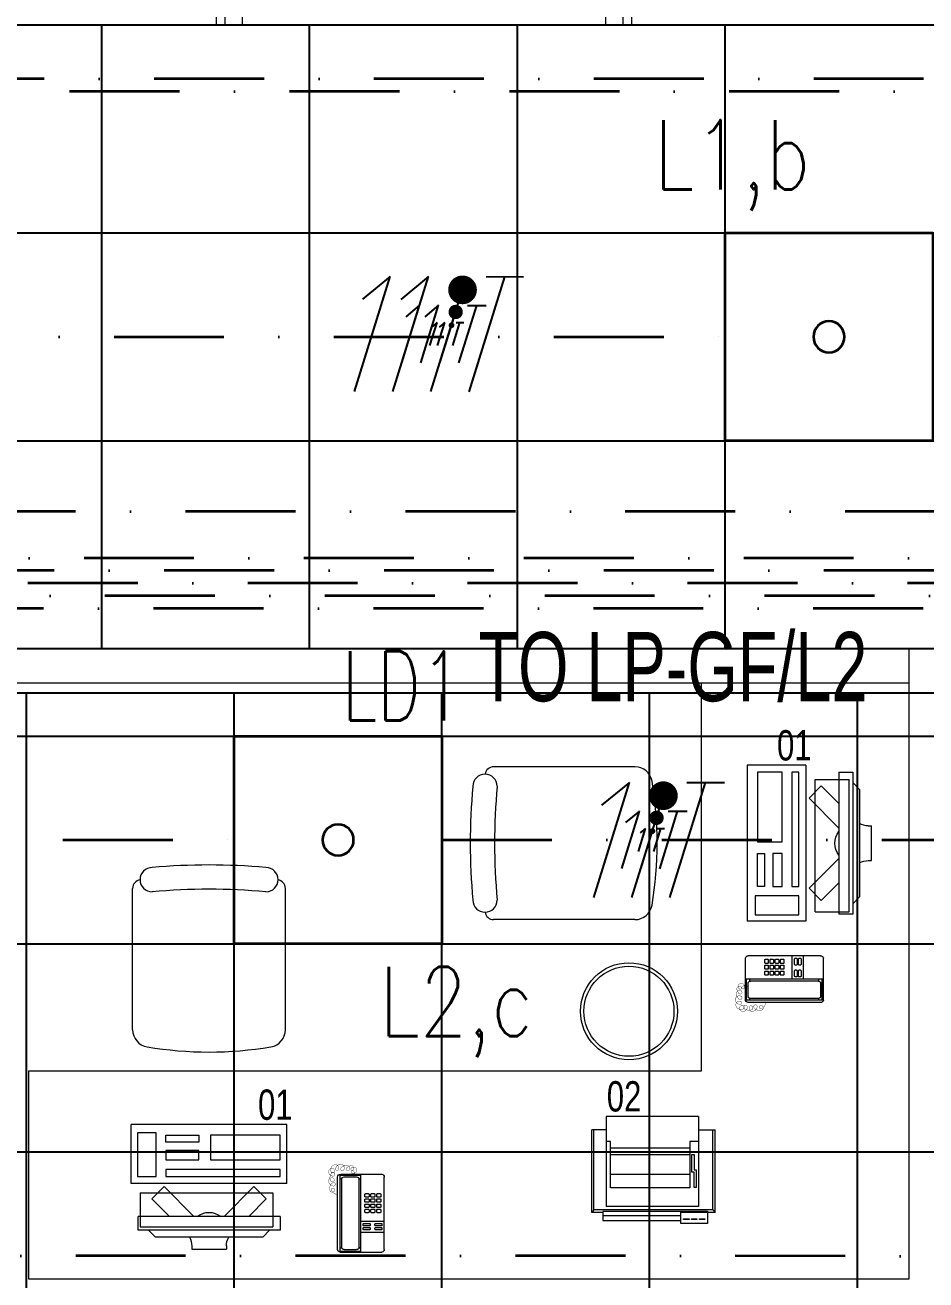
# Model space of a CAD drawing. Header units: inches. Extents: x -12418 to 57169, y -29325 to 19878.
# Drawn here: x 26996 to 29598, y -4570 to -947 of the extents above; entities that cross this region are included whole.
import ezdxf
from ezdxf import colors
from ezdxf.entities.mleader import LeaderData, LeaderLine
from ezdxf.enums import TextEntityAlignment as Align
from ezdxf.math import Vec2, Vec3

# ---------------------------------------------------------------- set-up
doc = ezdxf.new("R2010")
doc.units = ezdxf.units.IN
doc.header["$LTSCALE"] = 25
doc.header["$MEASUREMENT"] = 0
doc.linetypes.add('DASHDOT', pattern=[25.4, 12.7, -6.35, 0, -6.35])
doc.layers.get('0').update_dxf_attribs({"color": 8})
for name, color, linetype, lineweight in [('00-Ground Floor$0$72_EGR_EQP_TAG', 142, 'Continuous', 5), ('00-Ground Floor$0$Aluminum', 251, 'Continuous', 5), ('00-Ground Floor$0$LOADING', 253, 'Continuous', 5), ('00-Ground Floor$0$Walls', 251, 'Continuous', 5), ('E-LITE-CIRC', 6, 'Continuous', 25), ('E-LITE-CIRC-NUMB', 6, 'Continuous', 25), ('E-LITE-CLNG', 150, 'Continuous', 35), ('E-LITE-CLNG-CNDT', 6, 'DASHDOT', 35), ('E-LITE-CTRL', 6, 'Continuous', 25), ('E-LITE-IDEN', 6, 'Continuous', 25), ('E-LITE-TEXT', 6, 'Continuous', 25), ('E-POWR-WIRE', 6, 'Continuous', 25), ('E-POWR-WIRE @ 100', 6, 'Continuous', 25), ('E-POWR-WIRE @ 20', 6, 'Continuous', 25), ('E-POWR-WIRE @ 50', 6, 'Continuous', 25)]:
    doc.layers.add(name, color=color, linetype=linetype, lineweight=lineweight)
doc.layers.add('00-Ground Floor$0$False Ceiling', color=251, linetype='Continuous')
doc.styles.add('00-Ground Floor$0$X3G_ENTITY_257CFD', font='swisscl.ttf', dxfattribs={"height": 200})
doc.styles.add('DC_Elc_Romans', font='elc_romans.shx', dxfattribs={"width": 0.7})
doc.styles.add('DC_Simplex', font='SIMPLEX.shx', dxfattribs={"width": 0.7})

# ---------------------------------------------------------------- blocks, each defined once
blk = doc.blocks.new('00-Ground Floor$0$GF21021-P')
for p, q in [((-0.2207, 0.4756), (-0.2207, 0.0675)), ((0.2205, 0.4756), (0.2205, 0.0675))]:
    blk.add_line(p, q)
for centre, radius, start, end in [((-0.1707, 0.4756), 0.05, 99.6329, 180), ((-0.0001, -0.5295), 1.0695, 80.3671, 99.6329), ((0.1705, 0.4756), 0.05, 0, 80.3671), ((-0.1643, 0.0425), 0.0351, 90, 270), ((0, 1.8467), 1.7767, 264.6946, 275.3053), ((0.1641, 0.0425), 0.0351, 270, 90), ((-0.1957, 0.0675), 0.025, 180, 261.4721), ((0.1955, 0.0675), 0.025, 278.5279, 0), ((0, 1.8314), 1.8314, 264.8532, 275.147)]:
    blk.add_arc(centre, radius, start, end)
blk = doc.blocks.new('00-Ground Floor$0$DM20079-P')
at = {"color": 0}
for p, q in [((-0.0616, 0.225), (0.0594, 0.225)), ((-0.0616, 0.225), (-0.0616, 0)), ((-0.0616, 0.222), (-0.0016, 0.222)), ((-0.0496, 0.2175), (-0.0136, 0.2175)), ((-0.0016, 0.225), (-0.0016, 0)), ((-0.0686, 0.217), (-0.0686, 0.008)), ((-0.0616, 0.212), (-0.0565, 0.212)), ((-0.0566, 0.2105), (-0.0566, 0.0145)), ((-0.0068, 0.212), (-0.0016, 0.212)), ((-0.0066, 0.2105), (-0.0066, 0.0145)), ((0.0664, 0.217), (0.0664, 0.008)), ((-0.0016, 0.1675), (0.0664, 0.1675)), ((-0.0016, 0.135), (0.0664, 0.135)), ((-0.0616, 0.013), (-0.0565, 0.013)), ((-0.0616, 0.003), (-0.0016, 0.003)), ((-0.0594, 0), (0.0594, 0)), ((-0.0496, 0.0075), (-0.0136, 0.0075)), ((-0.0068, 0.013), (-0.0016, 0.013))]:
    blk.add_line(p, q, dxfattribs=at)
for points in [[(0.0074, 0.1605, 0.414214), (0.0054, 0.1585), (0.0054, 0.1555, 0.414214), (0.0074, 0.1535), (0.0234, 0.1535, 0.414214), (0.0254, 0.1555), (0.0254, 0.1585, 0.414214), (0.0234, 0.1605)], [(0.0234, 0.142, 0.414214), (0.0254, 0.144), (0.0254, 0.147, 0.414214), (0.0234, 0.149), (0.0074, 0.149, 0.414214), (0.0054, 0.147), (0.0054, 0.144, 0.414214), (0.0074, 0.142)], [(0.0574, 0.1535, 0.414214), (0.0594, 0.1555), (0.0594, 0.1585, 0.414214), (0.0574, 0.1605), (0.0414, 0.1605, 0.414214), (0.0394, 0.1585), (0.0394, 0.1555, 0.414214), (0.0414, 0.1535)], [(0.0574, 0.142, 0.414214), (0.0594, 0.144), (0.0594, 0.147, 0.414214), (0.0574, 0.149), (0.0414, 0.149, 0.414214), (0.0394, 0.147), (0.0394, 0.144, 0.414214), (0.0414, 0.142)], [(0.0104, 0.103, 0.414214), (0.0124, 0.101), (0.0204, 0.101, 0.414214), (0.0224, 0.103), (0.0224, 0.109, 0.414214), (0.0204, 0.111), (0.0124, 0.111, 0.414214), (0.0104, 0.109)], [(0.0274, 0.103, 0.414214), (0.0294, 0.101), (0.0374, 0.101, 0.414214), (0.0394, 0.103), (0.0394, 0.109, 0.414214), (0.0374, 0.111), (0.0294, 0.111, 0.414214), (0.0274, 0.109)], [(0.0444, 0.103, 0.414214), (0.0464, 0.101), (0.0544, 0.101, 0.414214), (0.0564, 0.103), (0.0564, 0.109, 0.414214), (0.0544, 0.111), (0.0464, 0.111, 0.414214), (0.0444, 0.109)], [(0.0104, 0.088, 0.414214), (0.0124, 0.086), (0.0204, 0.086, 0.414214), (0.0224, 0.088), (0.0224, 0.094, 0.414214), (0.0204, 0.096), (0.0124, 0.096, 0.414214), (0.0104, 0.094)], [(0.0104, 0.073, 0.414214), (0.0124, 0.071), (0.0204, 0.071, 0.414214), (0.0224, 0.073), (0.0224, 0.079, 0.414214), (0.0204, 0.081), (0.0124, 0.081, 0.414214), (0.0104, 0.079)], [(0.0274, 0.088, 0.414214), (0.0294, 0.086), (0.0374, 0.086, 0.414214), (0.0394, 0.088), (0.0394, 0.094, 0.414214), (0.0374, 0.096), (0.0294, 0.096, 0.414214), (0.0274, 0.094)], [(0.0274, 0.073, 0.414214), (0.0294, 0.071), (0.0374, 0.071, 0.414214), (0.0394, 0.073), (0.0394, 0.079, 0.414214), (0.0374, 0.081), (0.0294, 0.081, 0.414214), (0.0274, 0.079)], [(0.0444, 0.088, 0.414214), (0.0464, 0.086), (0.0544, 0.086, 0.414214), (0.0564, 0.088), (0.0564, 0.094, 0.414214), (0.0544, 0.096), (0.0464, 0.096, 0.414214), (0.0444, 0.094)], [(0.0444, 0.073, 0.414214), (0.0464, 0.071), (0.0544, 0.071, 0.414214), (0.0564, 0.073), (0.0564, 0.079, 0.414214), (0.0544, 0.081), (0.0464, 0.081, 0.414214), (0.0444, 0.079)], [(0.0104, 0.058, 0.414214), (0.0124, 0.056), (0.0204, 0.056, 0.414214), (0.0224, 0.058), (0.0224, 0.064, 0.414214), (0.0204, 0.066), (0.0124, 0.066, 0.414214), (0.0104, 0.064)], [(0.0274, 0.058, 0.414214), (0.0294, 0.056), (0.0374, 0.056, 0.414214), (0.0394, 0.058), (0.0394, 0.064, 0.414214), (0.0374, 0.066), (0.0294, 0.066, 0.414214), (0.0274, 0.064)], [(0.0444, 0.058, 0.414214), (0.0464, 0.056), (0.0544, 0.056, 0.414214), (0.0564, 0.058), (0.0564, 0.064, 0.414214), (0.0544, 0.066), (0.0464, 0.066, 0.414214), (0.0444, 0.064)]]:
    blk.add_lwpolyline(points, format="xyb", close=True, dxfattribs=at)
at = {"color": 0, "const_width": 0.001}
blk.add_lwpolyline([(-0.0686, 0.059, 0.184574), (-0.0861, 0.0478, 1.44364), (-0.0769, 0.0452, 0.837915), (-0.0907, 0.0465, 0.30536), (-0.0835, 0.0248, 1.584726), (-0.0815, 0.034, 0.253153), (-0.094, 0.0228, 0.874198), (-0.0776, 0.0142, 0.915253), (-0.0897, 0.0168, 0.223821), (-0.0874, -0.0011, 1.703343), (-0.0796, 0.005, 0.588962), (-0.0934, -0.0114, 0.717795), (-0.0769, -0.0108, 0.983104), (-0.0875, -0.0075, 0.326362), (-0.0815, -0.0259, 0.758716), (-0.0657, -0.0134, 0.906186), (-0.0743, -0.016, 0.189488), (-0.067, -0.0272, 0.7948), (-0.0506, -0.0127, 1.223996), (-0.0585, -0.0193, 0.072149), (-0.0473, -0.0259, 0.645886), (-0.0341, -0.0134, 1.366917), (-0.042, -0.0193, 0.078415), (-0.0315, -0.0246, 0.723006), (-0.0229, -0.0127, 1.105484), (-0.0289, -0.018, 0.327892), (-0.017, -0.0193, 0.446638), (-0.0144, -0.0068, 0.327263), (-0.0269, -0.0029, 1.240441), (-0.0229, -0.0094, 0.611307), (-0.0278, 0.0075)], format="xyb", dxfattribs=at)
at = {"color": 0}
for centre, radius, start, end in [((-0.0605, 0.217), 0.00813, 97.9633, 179.6649), ((-0.0496, 0.2105), 0.007, 90, 180), ((-0.0136, 0.2105), 0.007, 0, 90), ((0.0582, 0.217), 0.00813, 0.3351, 82.0367), ((-0.0605, 0.008), 0.00813, 180.3351, 277.9633), ((-0.0496, 0.0145), 0.007, 180, 270), ((-0.0136, 0.0145), 0.007, 270, 0), ((0.0582, 0.008), 0.00813, 277.9633, 359.6649)]:
    blk.add_arc(centre, radius, start, end, dxfattribs=at)
blk = doc.blocks.new('00-Ground Floor$0$ITCWLS1-P')
at = {"layer": '00-Ground Floor$0$LOADING'}
for p, q in [((-0.17, 0.45), (-0.17, 0)), ((-0.17, 0.45), (0, 0.45)), ((0, 0.45), (0, 0)), ((-0.3251, 0.38, 0), (-0.3051, 0.4, 0)), ((-0.2651, 0.43, 0), (-0.3051, 0.43, 0)), ((-0.3051, 0.43, 0), (-0.3051, 0.02, 0)), ((-0.197, 0.4094), (-0.295, 0.4094)), ((-0.295, 0.0264), (-0.295, 0.4094)), ((-0.2651, 0.43, 0), (-0.2651, 0.02, 0)), ((-0.197, 0.0264), (-0.197, 0.4094)), ((-0.1496, 0.4305), (-0.1291, 0.4305)), ((-0.1291, 0.4305), (-0.1291, 0.4089)), ((-0.3251, 0.38, 0), (-0.3251, 0.07, 0)), ((-0.3503, 0.275), (-0.3596, 0.275)), ((-0.3596, 0.175), (-0.3596, 0.275)), ((-0.3503, 0.175), (-0.3596, 0.175)), ((-0.3251, 0.07, 0), (-0.3051, 0.05, 0)), ((-0.3051, 0.02, 0), (-0.2651, 0.02, 0)), ((-0.197, 0.0264), (-0.295, 0.0264)), ((-0.17, 0), (0, 0))]:
    blk.add_line(p, q, dxfattribs=at)
at = {"layer": '00-Ground Floor$0$LOADING', "extrusion": (2.48281e-10, 3.18408e-10, -1)}
for p, q in [((-0.2651, 0.3395), (-0.2144, 0.3902)), ((-0.1791, 0.3548), (-0.2144, 0.3902)), ((-0.2651, 0.2688), (-0.1791, 0.3548))]:
    blk.add_line(p, q, dxfattribs=at)
at = {"layer": '00-Ground Floor$0$LOADING', "extrusion": (2.48281e-10, -3.18408e-10, -1)}
for p, q in [((-0.2651, 0.1812), (-0.1791, 0.0952)), ((-0.2651, 0.1105), (-0.2144, 0.0598)), ((-0.1791, 0.0952), (-0.2144, 0.0598))]:
    blk.add_line(p, q, dxfattribs=at)
at = {"layer": '00-Ground Floor$0$LOADING'}
for points in [[(-0.1291, 0.4089), (-0.1291, 0.1), (-0.1496, 0.1), (-0.1496, 0.4305)], [(-0.1496, 0.1), (-0.1496, 0.1), (-0.1496, 0.1), (-0.1496, 0.1), (-0.1496, 0.1), (-0.1496, 0.1), (-0.1496, 0.1), (-0.1496, 0.1), (-0.1496, 0.1)], [(-0.1496, 0.1), (-0.1496, 0.1), (-0.1496, 0.1), (-0.1496, 0.1), (-0.1496, 0.1), (-0.1496, 0.1), (-0.1496, 0.1), (-0.1496, 0.1), (-0.1496, 0.1), (-0.1496, 0.1), (-0.1496, 0.1), (-0.1496, 0.1), (-0.1496, 0.1), (-0.1496, 0.1), (-0.1496, 0.1), (-0.1496, 0.1), (-0.1496, 0.1), (-0.1496, 0.1)], [(-0.1496, 0.1), (-0.1496, 0.1), (-0.1496, 0.1), (-0.1496, 0.1), (-0.1496, 0.1), (-0.1496, 0.1), (-0.1496, 0.1), (-0.1496, 0.1), (-0.1496, 0.1), (-0.1496, 0.1)], [(-0.1496, 0.1), (-0.1496, 0.1), (-0.1496, 0.1), (-0.1496, 0.1), (-0.1496, 0.1), (-0.1496, 0.1), (-0.1496, 0.1)], [(-0.1496, 0.1), (-0.1496, 0.1), (-0.1496, 0.1), (-0.1496, 0.1), (-0.1496, 0.1), (-0.1496, 0.1), (-0.1496, 0.1), (-0.1496, 0.1), (-0.1496, 0.1), (-0.1496, 0.1)], [(-0.1496, 0.1), (-0.1496, 0.1), (-0.1496, 0.1), (-0.1496, 0.1), (-0.1496, 0.1), (-0.1496, 0.1), (-0.1496, 0.1), (-0.1496, 0.1), (-0.1496, 0.1), (-0.1496, 0.1), (-0.1496, 0.1), (-0.1496, 0.1), (-0.1496, 0.1), (-0.1496, 0.1), (-0.1496, 0.1)], [(-0.1496, 0.1), (-0.1496, 0.1), (-0.1496, 0.1), (-0.1496, 0.1), (-0.1496, 0.1), (-0.1496, 0.1), (-0.1496, 0.1), (-0.1496, 0.1), (-0.1496, 0.1), (-0.1496, 0.1)], [(-0.1496, 0.1), (-0.1496, 0.1), (-0.1496, 0.1), (-0.1496, 0.1), (-0.1496, 0.1), (-0.1496, 0.1), (-0.1496, 0.1), (-0.1496, 0.1), (-0.1496, 0.1), (-0.1496, 0.1)], [(-0.1496, 0.1), (-0.1496, 0.1), (-0.1496, 0.1), (-0.1496, 0.1), (-0.1496, 0.1), (-0.1496, 0.1), (-0.1496, 0.1), (-0.1496, 0.1), (-0.1496, 0.1), (-0.1496, 0.1), (-0.1496, 0.1), (-0.1496, 0.1), (-0.1496, 0.1), (-0.1496, 0.1), (-0.1496, 0.1), (-0.1496, 0.1), (-0.1496, 0.1), (-0.1496, 0.1), (-0.1496, 0.1), (-0.1496, 0.1), (-0.1496, 0.1), (-0.1496, 0.1), (-0.1496, 0.1), (-0.1496, 0.1), (-0.1496, 0.1), (-0.1496, 0.1), (-0.1496, 0.1), (-0.1496, 0.1), (-0.1496, 0.1), (-0.1496, 0.1), (-0.1496, 0.1), (-0.1496, 0.1), (-0.1496, 0.1), (-0.1496, 0.1), (-0.1496, 0.1), (-0.1496, 0.1), (-0.1496, 0.1), (-0.1496, 0.1), (-0.1496, 0.1), (-0.1496, 0.1), (-0.1496, 0.1), (-0.1496, 0.1), (-0.1496, 0.1), (-0.1496, 0.1), (-0.1496, 0.1), (-0.1496, 0.1), (-0.1496, 0.1), (-0.1496, 0.1), (-0.1496, 0.1), (-0.1496, 0.1), (-0.1496, 0.1), (-0.1496, 0.1), (-0.1496, 0.1), (-0.1496, 0.1)], [(-0.1496, 0.1), (-0.1496, 0.1), (-0.1496, 0.1), (-0.1496, 0.1), (-0.1496, 0.1), (-0.1496, 0.1), (-0.1496, 0.1), (-0.1496, 0.1), (-0.1496, 0.1), (-0.1496, 0.1), (-0.1496, 0.1), (-0.1496, 0.1), (-0.1496, 0.1), (-0.1496, 0.1), (-0.1496, 0.1), (-0.1496, 0.1), (-0.1496, 0.1), (-0.1496, 0.1), (-0.1496, 0.1), (-0.1496, 0.1), (-0.1496, 0.1), (-0.1496, 0.1), (-0.1496, 0.1), (-0.1496, 0.1), (-0.1496, 0.1), (-0.1496, 0.1), (-0.1496, 0.1), (-0.1496, 0.1), (-0.1496, 0.1), (-0.1496, 0.1), (-0.1496, 0.1), (-0.1496, 0.1), (-0.1496, 0.1), (-0.1496, 0.1), (-0.1496, 0.1), (-0.1496, 0.1), (-0.1496, 0.1), (-0.1496, 0.1), (-0.1496, 0.1), (-0.1496, 0.1), (-0.1496, 0.1), (-0.1496, 0.1), (-0.1496, 0.1), (-0.1496, 0.1), (-0.1496, 0.1), (-0.1496, 0.1), (-0.1496, 0.1), (-0.1496, 0.1), (-0.1496, 0.1), (-0.1496, 0.1), (-0.1496, 0.1), (-0.1496, 0.1), (-0.1496, 0.1), (-0.1496, 0.1), (-0.1496, 0.1), (-0.1496, 0.1), (-0.1496, 0.1), (-0.1496, 0.1), (-0.1496, 0.1), (-0.1496, 0.1), (-0.1496, 0.1), (-0.1496, 0.1), (-0.1496, 0.1), (-0.1496, 0.1), (-0.1496, 0.1), (-0.1496, 0.1), (-0.1496, 0.1), (-0.1496, 0.1), (-0.1496, 0.1), (-0.1496, 0.1), (-0.1496, 0.1), (-0.1496, 0.1), (-0.1496, 0.1), (-0.1496, 0.1), (-0.1496, 0.1), (-0.1496, 0.1), (-0.1496, 0.1), (-0.1496, 0.1), (-0.1496, 0.1), (-0.1496, 0.1), (-0.1496, 0.1), (-0.1496, 0.1), (-0.1496, 0.1), (-0.1496, 0.1), (-0.1496, 0.1), (-0.1496, 0.1), (-0.1496, 0.1), (-0.1496, 0.1), (-0.1496, 0.1)], [(-0.1496, 0.1), (-0.1496, 0.1), (-0.1496, 0.1), (-0.1496, 0.1), (-0.1496, 0.1), (-0.1496, 0.1), (-0.1496, 0.1), (-0.1496, 0.1), (-0.1496, 0.1), (-0.1496, 0.1), (-0.1496, 0.1), (-0.1496, 0.1)], [(-0.1496, 0.1), (-0.1496, 0.1), (-0.1496, 0.1), (-0.1496, 0.1), (-0.1496, 0.1), (-0.1496, 0.1), (-0.1496, 0.1)], [(-0.1496, 0.1), (-0.1496, 0.1), (-0.1496, 0.1), (-0.1496, 0.1), (-0.1496, 0.1), (-0.1496, 0.1), (-0.1496, 0.1), (-0.1496, 0.1), (-0.1496, 0.1), (-0.1496, 0.1), (-0.1496, 0.1), (-0.1496, 0.1), (-0.1496, 0.1), (-0.1496, 0.1), (-0.1496, 0.1), (-0.1496, 0.1), (-0.1496, 0.1)], [(-0.1496, 0.1), (-0.1496, 0.1), (-0.1496, 0.1), (-0.1496, 0.1), (-0.1496, 0.1), (-0.1496, 0.1), (-0.1496, 0.1), (-0.1496, 0.1), (-0.1496, 0.1), (-0.1496, 0.1), (-0.1496, 0.1), (-0.1496, 0.1), (-0.1496, 0.1), (-0.1496, 0.1), (-0.1496, 0.1), (-0.1496, 0.1), (-0.1496, 0.1), (-0.1496, 0.1), (-0.1496, 0.1), (-0.1496, 0.1), (-0.1496, 0.1), (-0.1496, 0.1), (-0.1496, 0.1), (-0.1496, 0.1), (-0.1496, 0.1), (-0.1496, 0.1), (-0.1496, 0.1), (-0.1496, 0.1), (-0.1496, 0.1), (-0.1496, 0.1), (-0.1496, 0.1), (-0.1496, 0.1), (-0.1496, 0.1), (-0.1496, 0.1), (-0.1496, 0.1), (-0.1496, 0.1), (-0.1496, 0.1), (-0.1496, 0.1), (-0.1496, 0.1), (-0.1496, 0.1), (-0.1496, 0.1), (-0.1496, 0.1), (-0.1496, 0.1), (-0.1496, 0.1), (-0.1496, 0.1), (-0.1496, 0.1), (-0.1496, 0.1), (-0.1496, 0.1), (-0.1496, 0.1), (-0.1496, 0.1), (-0.1496, 0.1), (-0.1496, 0.1), (-0.1496, 0.1), (-0.1496, 0.1), (-0.1496, 0.1), (-0.1496, 0.1), (-0.1496, 0.1), (-0.1496, 0.1), (-0.1496, 0.1), (-0.1496, 0.1), (-0.1496, 0.1), (-0.1496, 0.1), (-0.1496, 0.1), (-0.1496, 0.1), (-0.1496, 0.1), (-0.1496, 0.1), (-0.1496, 0.1), (-0.1496, 0.1), (-0.1496, 0.1), (-0.1496, 0.1), (-0.1496, 0.1), (-0.1496, 0.1), (-0.1496, 0.1), (-0.1496, 0.1), (-0.1496, 0.1), (-0.1496, 0.1), (-0.1496, 0.1), (-0.1496, 0.1), (-0.1496, 0.1), (-0.1496, 0.1), (-0.1496, 0.1), (-0.1496, 0.1), (-0.1496, 0.1), (-0.1496, 0.1), (-0.1496, 0.1), (-0.1496, 0.1), (-0.1496, 0.1), (-0.1496, 0.1), (-0.1496, 0.1), (-0.1496, 0.1), (-0.1496, 0.1), (-0.1496, 0.1), (-0.1496, 0.1), (-0.1496, 0.1), (-0.1496, 0.1), (-0.1496, 0.1), (-0.1496, 0.1), (-0.1496, 0.1), (-0.1496, 0.1), (-0.1496, 0.1), (-0.1496, 0.1), (-0.1496, 0.1), (-0.1496, 0.1), (-0.1496, 0.1), (-0.1496, 0.1), (-0.1496, 0.1), (-0.1496, 0.1), (-0.1496, 0.1), (-0.1496, 0.1), (-0.1496, 0.1), (-0.1496, 0.1)], [(-0.1496, 0.1), (-0.1496, 0.1), (-0.1496, 0.1), (-0.1496, 0.1), (-0.1496, 0.1), (-0.1496, 0.1), (-0.1496, 0.1), (-0.1496, 0.1)]]:
    blk.add_lwpolyline(points, dxfattribs=at)
for points in [[(-0.1019, 0.4305), (-0.0304, 0.4305), (-0.0304, 0.2294), (-0.1019, 0.2294)], [(-0.1019, 0.1954), (-0.0747, 0.1954), (-0.0747, 0.1), (-0.1019, 0.1)], [(-0.0304, 0.1954), (-0.0508, 0.1954), (-0.0508, 0.1), (-0.0304, 0.1)], [(-0.1496, 0.1), (-0.1496, 0.1), (-0.1496, 0.1), (-0.1496, 0.1), (-0.1496, 0.1), (-0.1496, 0.1), (-0.1496, 0.1), (-0.1496, 0.1), (-0.1496, 0.1), (-0.1496, 0.1), (-0.1496, 0.1), (-0.1496, 0.1), (-0.1496, 0.1), (-0.1496, 0.1), (-0.1496, 0.1), (-0.1496, 0.1), (-0.1496, 0.1), (-0.1496, 0.1), (-0.1496, 0.1), (-0.1496, 0.1), (-0.1496, 0.1), (-0.1496, 0.1), (-0.1496, 0.1), (-0.1496, 0.1), (-0.1496, 0.1), (-0.1496, 0.1), (-0.1496, 0.1), (-0.1496, 0.1), (-0.1496, 0.1), (-0.1496, 0.1), (-0.1496, 0.1), (-0.1496, 0.1), (-0.1496, 0.1), (-0.1496, 0.1), (-0.1496, 0.1), (-0.1496, 0.1), (-0.1496, 0.1), (-0.1496, 0.1), (-0.1496, 0.1), (-0.1496, 0.1), (-0.1496, 0.1), (-0.1496, 0.1), (-0.1496, 0.1), (-0.1496, 0.1), (-0.1496, 0.1), (-0.1496, 0.1), (-0.1496, 0.1), (-0.1496, 0.1), (-0.1496, 0.1), (-0.1496, 0.1), (-0.1496, 0.1), (-0.1496, 0.1), (-0.1496, 0.1), (-0.1496, 0.1), (-0.1496, 0.1), (-0.1496, 0.1), (-0.1496, 0.1), (-0.1496, 0.1), (-0.1496, 0.1), (-0.1496, 0.1), (-0.1496, 0.1), (-0.1496, 0.1), (-0.1496, 0.1), (-0.1496, 0.1), (-0.1496, 0.1), (-0.1496, 0.1), (-0.1496, 0.1), (-0.1496, 0.1), (-0.1496, 0.1), (-0.1496, 0.1), (-0.1496, 0.1), (-0.1496, 0.1), (-0.1496, 0.1), (-0.1496, 0.1), (-0.1496, 0.1), (-0.1496, 0.1), (-0.1496, 0.1), (-0.1496, 0.1), (-0.1496, 0.1), (-0.1496, 0.1), (-0.1496, 0.1), (-0.1496, 0.1), (-0.1496, 0.1), (-0.1496, 0.1), (-0.1496, 0.1), (-0.1496, 0.1), (-0.1496, 0.1), (-0.1496, 0.1), (-0.1496, 0.1), (-0.1496, 0.1), (-0.1496, 0.1), (-0.1496, 0.1), (-0.1496, 0.1), (-0.1496, 0.1), (-0.1496, 0.1), (-0.1496, 0.1), (-0.1496, 0.1), (-0.1496, 0.1), (-0.1496, 0.1), (-0.1496, 0.1), (-0.1496, 0.1), (-0.1496, 0.1), (-0.1496, 0.1), (-0.1496, 0.1), (-0.1496, 0.1), (-0.1496, 0.1), (-0.1496, 0.1), (-0.1496, 0.1), (-0.1496, 0.1), (-0.1496, 0.1), (-0.1496, 0.1), (-0.1496, 0.1), (-0.1496, 0.1), (-0.1496, 0.1), (-0.1496, 0.1), (-0.1496, 0.1), (-0.1496, 0.1), (-0.1496, 0.1), (-0.1496, 0.1), (-0.1496, 0.1), (-0.1496, 0.1), (-0.1496, 0.1), (-0.1496, 0.1), (-0.1496, 0.1), (-0.1496, 0.1), (-0.1496, 0.1), (-0.1496, 0.1), (-0.1496, 0.1), (-0.1496, 0.1), (-0.1496, 0.1), (-0.1496, 0.1), (-0.1496, 0.1), (-0.1496, 0.1), (-0.1496, 0.1), (-0.1496, 0.1), (-0.1496, 0.1), (-0.1496, 0.1), (-0.1496, 0.1), (-0.1496, 0.1), (-0.1496, 0.1), (-0.1496, 0.1), (-0.1496, 0.1), (-0.1496, 0.1), (-0.1496, 0.1), (-0.1496, 0.1), (-0.1496, 0.1), (-0.1496, 0.1), (-0.1496, 0.1), (-0.1496, 0.1), (-0.1496, 0.1), (-0.1496, 0.1), (-0.1496, 0.1), (-0.1496, 0.1), (-0.1496, 0.1), (-0.1496, 0.1), (-0.1496, 0.1), (-0.1496, 0.1), (-0.1496, 0.1), (-0.1496, 0.1), (-0.1496, 0.1), (-0.1496, 0.1), (-0.1496, 0.1), (-0.1496, 0.1), (-0.1496, 0.1), (-0.1496, 0.1), (-0.1496, 0.1), (-0.1496, 0.1), (-0.1496, 0.1), (-0.1496, 0.1), (-0.1496, 0.1), (-0.1496, 0.1), (-0.1496, 0.1), (-0.1496, 0.1), (-0.1496, 0.1), (-0.1496, 0.1), (-0.1496, 0.1), (-0.1496, 0.1), (-0.1496, 0.1), (-0.1496, 0.1), (-0.1496, 0.1), (-0.1496, 0.1), (-0.1496, 0.1), (-0.1496, 0.1), (-0.1496, 0.1), (-0.1496, 0.1), (-0.1496, 0.1), (-0.1496, 0.1), (-0.1496, 0.1), (-0.1496, 0.1), (-0.1496, 0.1), (-0.1496, 0.1), (-0.1496, 0.1), (-0.1496, 0.1), (-0.1496, 0.1), (-0.1496, 0.1), (-0.1496, 0.1), (-0.1496, 0.1), (-0.1496, 0.1), (-0.1496, 0.1), (-0.1496, 0.1), (-0.1496, 0.1), (-0.1496, 0.1), (-0.1496, 0.1), (-0.1496, 0.1), (-0.1496, 0.1), (-0.1496, 0.1), (-0.1496, 0.1), (-0.1496, 0.1), (-0.1496, 0.1), (-0.1496, 0.1), (-0.1496, 0.1), (-0.1496, 0.1), (-0.1496, 0.1), (-0.1496, 0.1), (-0.1496, 0.1), (-0.1496, 0.1), (-0.1496, 0.1), (-0.1496, 0.1), (-0.1496, 0.1), (-0.1496, 0.1), (-0.1496, 0.1), (-0.1496, 0.1), (-0.1496, 0.1), (-0.1496, 0.1), (-0.1496, 0.1), (-0.1496, 0.1), (-0.1496, 0.1), (-0.1496, 0.1), (-0.1496, 0.1), (-0.1496, 0.1), (-0.1496, 0.1), (-0.1496, 0.1), (-0.1496, 0.1), (-0.1496, 0.1), (-0.1496, 0.1), (-0.1496, 0.1), (-0.1496, 0.1), (-0.1496, 0.1), (-0.1496, 0.1), (-0.1496, 0.1), (-0.1496, 0.1), (-0.1496, 0.1), (-0.1496, 0.1), (-0.1496, 0.1), (-0.1496, 0.1), (-0.1496, 0.1), (-0.1496, 0.1), (-0.1496, 0.1), (-0.1496, 0.1), (-0.1496, 0.1), (-0.1496, 0.1), (-0.1496, 0.1), (-0.1496, 0.1), (-0.1496, 0.1), (-0.1496, 0.1), (-0.1496, 0.1), (-0.1496, 0.1), (-0.1496, 0.1), (-0.1496, 0.1), (-0.1496, 0.1), (-0.1496, 0.1), (-0.1496, 0.1), (-0.1496, 0.1), (-0.1496, 0.1), (-0.1496, 0.1), (-0.1496, 0.1), (-0.1496, 0.1), (-0.1496, 0.1), (-0.1496, 0.1), (-0.1496, 0.1), (-0.1496, 0.1), (-0.1496, 0.1), (-0.1496, 0.1), (-0.1496, 0.1), (-0.1496, 0.1), (-0.1496, 0.1), (-0.1496, 0.1)], [(-0.1496, 0.1), (-0.1496, 0.1), (-0.1496, 0.1), (-0.1496, 0.1), (-0.1496, 0.1), (-0.1496, 0.1), (-0.1496, 0.1), (-0.1496, 0.1), (-0.1496, 0.1), (-0.1496, 0.1), (-0.1496, 0.1), (-0.1496, 0.1), (-0.1496, 0.1), (-0.1496, 0.1), (-0.1496, 0.1), (-0.1496, 0.1), (-0.1496, 0.1), (-0.1496, 0.1), (-0.1496, 0.1), (-0.1496, 0.1), (-0.1496, 0.1), (-0.1496, 0.1), (-0.1496, 0.1), (-0.1496, 0.1), (-0.1496, 0.1), (-0.1496, 0.1), (-0.1496, 0.1), (-0.1496, 0.1), (-0.1496, 0.1), (-0.1496, 0.1), (-0.1496, 0.1), (-0.1496, 0.1), (-0.1496, 0.1), (-0.1496, 0.1), (-0.1496, 0.1), (-0.1496, 0.1), (-0.1496, 0.1), (-0.1496, 0.1), (-0.1496, 0.1), (-0.1496, 0.1), (-0.1496, 0.1), (-0.1496, 0.1), (-0.1496, 0.1), (-0.1496, 0.1), (-0.1496, 0.1), (-0.1496, 0.1), (-0.1496, 0.1), (-0.1496, 0.1), (-0.1496, 0.1), (-0.1496, 0.1), (-0.1496, 0.1), (-0.1496, 0.1), (-0.1496, 0.1), (-0.1496, 0.1), (-0.1496, 0.1), (-0.1496, 0.1), (-0.1496, 0.1), (-0.1496, 0.1), (-0.1496, 0.1), (-0.1496, 0.1), (-0.1496, 0.1), (-0.1496, 0.1), (-0.1496, 0.1), (-0.1496, 0.1), (-0.1496, 0.1), (-0.1496, 0.1), (-0.1496, 0.1), (-0.1496, 0.1), (-0.1496, 0.1), (-0.1496, 0.1), (-0.1496, 0.1), (-0.1496, 0.1), (-0.1496, 0.1), (-0.1496, 0.1), (-0.1496, 0.1), (-0.1496, 0.1), (-0.1496, 0.1), (-0.1496, 0.1), (-0.1496, 0.1), (-0.1496, 0.1), (-0.1496, 0.1), (-0.1496, 0.1), (-0.1496, 0.1), (-0.1496, 0.1), (-0.1496, 0.1), (-0.1496, 0.1), (-0.1496, 0.1), (-0.1496, 0.1), (-0.1496, 0.1), (-0.1496, 0.1), (-0.1496, 0.1), (-0.1496, 0.1), (-0.1496, 0.1), (-0.1496, 0.1), (-0.1496, 0.1), (-0.1496, 0.1), (-0.1496, 0.1), (-0.1496, 0.1), (-0.1496, 0.1), (-0.1496, 0.1), (-0.1496, 0.1), (-0.1496, 0.1), (-0.1496, 0.1), (-0.1496, 0.1), (-0.1496, 0.1), (-0.1496, 0.1), (-0.1496, 0.1), (-0.1496, 0.1), (-0.1496, 0.1), (-0.1496, 0.1), (-0.1496, 0.1), (-0.1496, 0.1), (-0.1496, 0.1), (-0.1496, 0.1), (-0.1496, 0.1), (-0.1496, 0.1), (-0.1496, 0.1), (-0.1496, 0.1), (-0.1496, 0.1), (-0.1496, 0.1), (-0.1496, 0.1), (-0.1496, 0.1), (-0.1496, 0.1), (-0.1496, 0.1), (-0.1496, 0.1), (-0.1496, 0.1), (-0.1496, 0.1), (-0.1496, 0.1), (-0.1496, 0.1), (-0.1496, 0.1), (-0.1496, 0.1), (-0.1496, 0.1), (-0.1496, 0.1), (-0.1496, 0.1), (-0.1496, 0.1), (-0.1496, 0.1), (-0.1496, 0.1), (-0.1496, 0.1), (-0.1496, 0.1), (-0.1496, 0.1), (-0.1496, 0.1), (-0.1496, 0.1), (-0.1496, 0.1), (-0.1496, 0.1), (-0.1496, 0.1), (-0.1496, 0.1), (-0.1496, 0.1), (-0.1496, 0.1), (-0.1496, 0.1), (-0.1496, 0.1), (-0.1496, 0.1), (-0.1496, 0.1), (-0.1496, 0.1), (-0.1496, 0.1), (-0.1496, 0.1), (-0.1496, 0.1), (-0.1496, 0.1), (-0.1496, 0.1), (-0.1496, 0.1), (-0.1496, 0.1), (-0.1496, 0.1), (-0.1496, 0.1), (-0.1496, 0.1), (-0.1496, 0.1), (-0.1496, 0.1), (-0.1496, 0.1), (-0.1496, 0.1), (-0.1496, 0.1), (-0.1496, 0.1), (-0.1496, 0.1), (-0.1496, 0.1), (-0.1496, 0.1), (-0.1496, 0.1), (-0.1496, 0.1), (-0.1496, 0.1), (-0.1496, 0.1), (-0.1496, 0.1), (-0.1496, 0.1), (-0.1496, 0.1), (-0.1496, 0.1), (-0.1496, 0.1), (-0.1496, 0.1), (-0.1496, 0.1), (-0.1496, 0.1), (-0.1496, 0.1), (-0.1496, 0.1), (-0.1496, 0.1), (-0.1496, 0.1), (-0.1496, 0.1), (-0.1496, 0.1), (-0.1496, 0.1), (-0.1496, 0.1), (-0.1496, 0.1), (-0.1496, 0.1), (-0.1496, 0.1), (-0.1496, 0.1), (-0.1496, 0.1), (-0.1496, 0.1), (-0.1496, 0.1), (-0.1496, 0.1), (-0.1496, 0.1), (-0.1496, 0.1), (-0.1496, 0.1), (-0.1496, 0.1), (-0.1496, 0.1), (-0.1496, 0.1), (-0.1496, 0.1), (-0.1496, 0.1), (-0.1496, 0.1), (-0.1496, 0.1), (-0.1496, 0.1), (-0.1496, 0.1), (-0.1496, 0.1), (-0.1496, 0.1)], [(-0.1496, 0.1), (-0.1496, 0.1), (-0.1496, 0.1), (-0.1496, 0.1), (-0.1496, 0.1), (-0.1496, 0.1), (-0.1496, 0.1), (-0.1496, 0.1), (-0.1496, 0.1), (-0.1496, 0.1), (-0.1496, 0.1), (-0.1496, 0.1), (-0.1496, 0.1), (-0.1496, 0.1), (-0.1496, 0.1), (-0.1496, 0.1), (-0.1496, 0.1), (-0.1496, 0.1), (-0.1496, 0.1), (-0.1496, 0.1), (-0.1496, 0.1), (-0.1496, 0.1), (-0.1496, 0.1), (-0.1496, 0.1), (-0.1496, 0.1), (-0.1496, 0.1), (-0.1496, 0.1), (-0.1496, 0.1), (-0.1496, 0.1), (-0.1496, 0.1), (-0.1496, 0.1), (-0.1496, 0.1), (-0.1496, 0.1), (-0.1496, 0.1), (-0.1496, 0.1), (-0.1496, 0.1), (-0.1496, 0.1), (-0.1496, 0.1), (-0.1496, 0.1), (-0.1496, 0.1), (-0.1496, 0.1), (-0.1496, 0.1), (-0.1496, 0.1), (-0.1496, 0.1), (-0.1496, 0.1), (-0.1496, 0.1), (-0.1496, 0.1), (-0.1496, 0.1), (-0.1496, 0.1), (-0.1496, 0.1), (-0.1496, 0.1), (-0.1496, 0.1), (-0.1496, 0.1), (-0.1496, 0.1), (-0.1496, 0.1), (-0.1496, 0.1), (-0.1496, 0.1), (-0.1496, 0.1), (-0.1496, 0.1), (-0.1496, 0.1), (-0.1496, 0.1), (-0.1496, 0.1), (-0.1496, 0.1), (-0.1496, 0.1), (-0.1496, 0.1), (-0.1496, 0.1), (-0.1496, 0.1), (-0.1496, 0.1), (-0.1496, 0.1), (-0.1496, 0.1), (-0.1496, 0.1), (-0.1496, 0.1), (-0.1496, 0.1), (-0.1496, 0.1), (-0.1496, 0.1), (-0.1496, 0.1), (-0.1496, 0.1), (-0.1496, 0.1), (-0.1496, 0.1), (-0.1496, 0.1), (-0.1496, 0.1), (-0.1496, 0.1), (-0.1496, 0.1), (-0.1496, 0.1), (-0.1496, 0.1), (-0.1496, 0.1), (-0.1496, 0.1), (-0.1496, 0.1), (-0.1496, 0.1), (-0.1496, 0.1), (-0.1496, 0.1), (-0.1496, 0.1), (-0.1496, 0.1), (-0.1496, 0.1), (-0.1496, 0.1), (-0.1496, 0.1), (-0.1496, 0.1), (-0.1496, 0.1), (-0.1496, 0.1), (-0.1496, 0.1), (-0.1496, 0.1), (-0.1496, 0.1), (-0.1496, 0.1), (-0.1496, 0.1), (-0.1496, 0.1), (-0.1496, 0.1), (-0.1496, 0.1), (-0.1496, 0.1), (-0.1496, 0.1), (-0.1496, 0.1), (-0.1496, 0.1), (-0.1496, 0.1), (-0.1496, 0.1), (-0.1496, 0.1), (-0.1496, 0.1), (-0.1496, 0.1), (-0.1496, 0.1), (-0.1496, 0.1), (-0.1496, 0.1), (-0.1496, 0.1), (-0.1496, 0.1), (-0.1496, 0.1), (-0.1496, 0.1), (-0.1496, 0.1), (-0.1496, 0.1), (-0.1496, 0.1), (-0.1496, 0.1), (-0.1496, 0.1), (-0.1496, 0.1), (-0.1496, 0.1), (-0.1496, 0.1), (-0.1496, 0.1), (-0.1496, 0.1), (-0.1496, 0.1), (-0.1496, 0.1), (-0.1496, 0.1), (-0.1496, 0.1), (-0.1496, 0.1), (-0.1496, 0.1), (-0.1496, 0.1), (-0.1496, 0.1), (-0.1496, 0.1), (-0.1496, 0.1), (-0.1496, 0.1), (-0.1496, 0.1), (-0.1496, 0.1), (-0.1496, 0.1), (-0.1496, 0.1), (-0.1496, 0.1), (-0.1496, 0.1), (-0.1496, 0.1), (-0.1496, 0.1), (-0.1496, 0.1), (-0.1496, 0.1), (-0.1496, 0.1), (-0.1496, 0.1), (-0.1496, 0.1), (-0.1496, 0.1), (-0.1496, 0.1), (-0.1496, 0.1), (-0.1496, 0.1), (-0.1496, 0.1), (-0.1496, 0.1), (-0.1496, 0.1), (-0.1496, 0.1), (-0.1496, 0.1), (-0.1496, 0.1), (-0.1496, 0.1), (-0.1496, 0.1), (-0.1496, 0.1), (-0.1496, 0.1), (-0.1496, 0.1), (-0.1496, 0.1), (-0.1496, 0.1), (-0.1496, 0.1), (-0.1496, 0.1), (-0.1496, 0.1), (-0.1496, 0.1), (-0.1496, 0.1), (-0.1496, 0.1), (-0.1496, 0.1), (-0.1496, 0.1), (-0.1496, 0.1), (-0.1496, 0.1), (-0.1496, 0.1), (-0.1496, 0.1), (-0.1496, 0.1), (-0.1496, 0.1), (-0.1496, 0.1), (-0.1496, 0.1), (-0.1496, 0.1), (-0.1496, 0.1), (-0.1496, 0.1), (-0.1496, 0.1), (-0.1496, 0.1), (-0.1496, 0.1), (-0.1496, 0.1), (-0.1496, 0.1), (-0.1496, 0.1), (-0.1496, 0.1), (-0.1496, 0.1), (-0.1496, 0.1), (-0.1496, 0.1), (-0.1496, 0.1), (-0.1496, 0.1), (-0.1496, 0.1), (-0.1496, 0.1), (-0.1496, 0.1), (-0.1496, 0.1), (-0.1496, 0.1), (-0.1496, 0.1), (-0.1496, 0.1), (-0.1496, 0.1), (-0.1496, 0.1), (-0.1496, 0.1), (-0.1496, 0.1), (-0.1496, 0.1), (-0.1496, 0.1), (-0.1496, 0.1)], [(-0.1496, 0.0727), (-0.0236, 0.0727), (-0.0236, 0.0182), (-0.1496, 0.0182)]]:
    blk.add_lwpolyline(points, close=True, dxfattribs=at)
for centre, radius, start, end in [((-0.3503, 0.325), 0.05, 270, 300.3093), ((-0.3089, 0.225), 0.0556, 321.9431, 38.0569), ((-0.3503, 0.125), 0.05, 59.6907, 90)]:
    blk.add_arc(centre, radius, start, end, dxfattribs=at)
blk = doc.blocks.new('00-Ground Floor$0$WM00001-P')
at = {"layer": '00-Ground Floor$0$LOADING'}
for radius in [0.14, 0.13]:
    blk.add_circle((0, 0), radius, dxfattribs=at)
blk = doc.blocks.new('00-Ground Floor$0$ITPPLT2C-P')
at = {"color": 0}
for p, q in [((0, 0), (0, -0.2262)), ((0.0252, 0), (0, 0)), ((0.0139, 0), (0.0139, -0.2262)), ((0.0252, 0), (0.0139, 0)), ((0.0229, 0.0318), (0.2618, 0.0318)), ((0.0304, 0.0256), (0.0229, 0.0318)), ((0.0229, 0), (0.0229, 0.0318)), ((0.0252, -0.2262), (0.0252, 0)), ((0.0304, -0.3182), (0.0304, 0.0256)), ((0.0304, 0.0256), (0.2618, 0.0256)), ((0.2618, -0.0096), (0.2618, 0.0318)), ((0.0401, -0.2769), (0.0401, -0.0096)), ((0.3, -0.0096), (0.0401, -0.0096)), ((0.0939, -0.2515), (0.0939, -0.0222)), ((0.0939, -0.0222), (0.2274, -0.0222)), ((0.1321, -0.2515), (0.1321, -0.0222)), ((0.1894, -0.2515), (0.1894, -0.0222)), ((0.2082, -0.2515), (0.2082, -0.0222)), ((0.2274, -0.0222), (0.2274, -0.0096)), ((0.3, -0.2769), (0.3, -0.0096)), ((-0.0091, -0.2262), (0.0267, -0.2262)), ((-0.0091, -0.3023), (-0.0091, -0.2262)), ((-0.0087, -0.2262), (0.0236, -0.2262)), ((-0.0087, -0.3023), (-0.0087, -0.2262)), ((0, -0.2262), (0.0252, -0.2262)), ((0.0023, -0.2495), (0.0023, -0.2334)), ((0.0023, -0.2334), (0.0045, -0.2334)), ((0.0045, -0.2495), (0.0023, -0.2495)), ((0.0045, -0.2334), (0.0045, -0.2495)), ((0.0139, -0.2262), (0.0252, -0.2262)), ((0.0236, -0.2262), (0.0236, -0.3023)), ((0.0267, -0.2262), (0.0267, -0.3023)), ((0.2274, -0.2515), (0.0939, -0.2515)), ((0.2274, -0.2769), (0.2274, -0.2515)), ((0.0023, -0.2721), (0.0023, -0.2562)), ((0.0023, -0.2562), (0.0045, -0.2562)), ((0.0045, -0.2721), (0.0023, -0.2721)), ((0.0023, -0.295), (0.0023, -0.2793)), ((0.0023, -0.2793), (0.0045, -0.2793)), ((0.0045, -0.2562), (0.0045, -0.2721)), ((0.0045, -0.2793), (0.0045, -0.295)), ((0.3, -0.2769), (0.0401, -0.2769)), ((0.0947, -0.2701), (0.0947, -0.2641)), ((0.0947, -0.2641), (0.1395, -0.2641)), ((0.1457, -0.2701), (0.0947, -0.2701)), ((0.1395, -0.2575), (0.19, -0.2575)), ((0.1395, -0.2641), (0.1395, -0.2575)), ((0.19, -0.2641), (0.1457, -0.2641)), ((0.1457, -0.2641), (0.1457, -0.2701)), ((0.19, -0.2575), (0.19, -0.2641)), ((0.2618, -0.2769), (0.2618, -0.3246)), ((0.0267, -0.3023), (-0.0091, -0.3023)), ((0.0236, -0.3023), (-0.0087, -0.3023)), ((0.0045, -0.295), (0.0023, -0.295)), ((0.0229, -0.3246), (0.0229, -0.3023)), ((0.0304, -0.3182), (0.0229, -0.3246)), ((0.0229, -0.3246), (0.2618, -0.3246)), ((0.0304, -0.3182), (0.2618, -0.3182))]:
    blk.add_line(p, q, dxfattribs=at)
blk = doc.blocks.new('00-Ground Floor$0$A$C37be4daf')
at = {"layer": '00-Ground Floor$0$Aluminum'}
for p, q in [((1416, 598.2), (216, 598.2)), ((241, 498.2), (241, 598.2)), ((291, 548.2), (291, 598.2)), ((1341, 548.2), (1341, 598.2)), ((1391, 498.2), (1391, 598.2)), ((1391, 548.2), (241, 548.2)), ((291, 573.2), (1341, 573.2)), ((1416, 498.2), (216, 498.2))]:
    blk.add_line(p, q, dxfattribs=at)
at = {"layer": '00-Ground Floor$0$Walls'}
for p, q in [((216, 498.2), (216, 598.2)), ((1416, 498.2), (1416, 598.2))]:
    blk.add_line(p, q, dxfattribs=at)
blk = doc.blocks.new('00-Ground Floor$0$A$Ce9e1c4c3')
at = {"layer": '00-Ground Floor$0$False Ceiling', "color": 254, "linetype": 'Continuous'}
for p, q in [((-51182.1, -947.4, 0), (-87736.7, -947.4, 0)), ((-72782.1, -2747.4), (-72782.1, -947.4)), ((-72182.1, -2747.4), (-72182.1, -947.4)), ((-71582.1, -2747.4), (-71582.1, -947.4)), ((-70982.1, -2747.4), (-70982.1, -947.4)), ((-87736.7, -1547.4), (-51182.1, -1547.4)), ((-87736.7, -2147.4), (-51182.1, -2147.4)), ((-87736.7, -2747.4, 0), (-51182.1, -2747.4, 0)), ((-73000, -6347.4), (-73000, -2875.8)), ((-72400, -6347.4), (-72400, -2875.8)), ((-71800, -6347.4), (-71800, -2875.8)), ((-71200, -6347.4), (-71200, -2875.8)), ((-70600, -6347.4), (-70600, -2875.8)), ((-76050.5, -3000), (-68650.5, -3000)), ((-76050.5, -3600), (-68650.5, -3600)), ((-76050.5, -4200), (-68650.5, -4200))]:
    blk.add_line(p, q, dxfattribs=at)
at = {"layer": '00-Ground Floor$0$False Ceiling', "color": 254}
blk.add_line((-68650.5, -2875.8, 0), (-76050.5, -2875.8, 0), dxfattribs=at)
blk = doc.blocks.new('00-Ground Floor')
at = {"layer": '00-Ground Floor$0$LOADING', "linetype": 'Continuous'}
for p, q in [((28949.5, -3966.9, 0), (28949.5, -2847.4, 0)), ((29549.5, -4566.9, 0), (29549.5, -2847.4, 0)), ((27005.5, -3966.9, 0), (28949.5, -3966.9, 0)), ((27005.5, -3966.9, 0), (27005.5, -4566.9, 0)), ((27005.5, -4566.9, 0), (29549.5, -4566.9, 0))]:
    blk.add_line(p, q, dxfattribs=at)
at = {"layer": '00-Ground Floor$0$Walls'}
for p, q in [((17732.9, -947.4, 0), (43417.9, -947.4, 0)), ((23749.5, -2747.4, 0), (29549.5, -2747.4, 0)), ((29549.5, -2847.4, 0), (29549.5, -2747.4, 0)), ((29549.5, -2847.4, 0), (23949.5, -2847.4, 0))]:
    blk.add_line(p, q, dxfattribs=at)
at = {"rotation": 180}
blk.add_blockref('00-Ground Floor$0$A$C37be4daf', (28963.9, -349.2, 0), dxfattribs=at)
at = {"layer": '00-Ground Floor$0$False Ceiling', "color": 254}
blk.add_blockref('00-Ground Floor$0$A$Ce9e1c4c3', (100000, 0), dxfattribs=at)
at = {"layer": '00-Ground Floor$0$LOADING', "yscale": 1000, "zscale": 1000}
for name, p, xscale, rotation in [('00-Ground Floor$0$GF21021-P', (28281.9, -3309.5), 1000, 270), ('00-Ground Floor$0$ITCWLS1-P', (29081.3, -3534.4), -1000, 359.9999999924613), ('00-Ground Floor$0$GF21021-P', (27527.2, -3372.3), 1000, 180), ('00-Ground Floor$0$WM00001-P', (28740.2, -3794.6), 1000, 101.9999999999856), ('00-Ground Floor$0$DM20079-P', (29076.7, -3700.8), -1000, 269.9999934716077), ('00-Ground Floor$0$ITCWLS1-P', (27302.3, -4121.9), -1000, 269.9999999924613), ('00-Ground Floor$0$DM20079-P', (27967.2, -4265.2), -1000, 179.9999934716077)]:
    blk.add_blockref(name, p, dxfattribs=dict(at, xscale=xscale, rotation=rotation))
at = {"layer": '00-Ground Floor$0$LOADING', "extrusion": (-2.55363e-17, -7.77425e-06, -1), "xscale": -1000, "yscale": 1000, "zscale": 1000, "rotation": 270.0000000001835}
blk.add_blockref('00-Ground Floor$0$ITPPLT2C-P', (-28664.3, -4398.3, 0), dxfattribs=at)
at = {"layer": '00-Ground Floor$0$72_EGR_EQP_TAG', "char_height": 87.47, "attachment_point": 2, "style": '00-Ground Floor$0$X3G_ENTITY_257CFD'}
for s, insert in [('01', (29217.8, -2983)), ('01', (27718.8, -4020.5)), ('02', (28726.1, -3996.5, 0))]:
    blk.add_mtext(s, dxfattribs=dict(at, insert=insert))
blk = doc.blocks.new('*U67')
blk.add_lwpolyline([(-300, 300), (-300, -300), (300, -300), (300, 300)], close=True)
blk.add_circle((0, 0), 45)
at = {"layer": 'E-LITE-CIRC-NUMB', "style": 'DC_Simplex', "width": 0.7, "flags": 8}
blk.add_attdef('CIRCUIT', text='', height=200, rotation=0, dxfattribs=at).set_placement((-473.9, 300), align=Align.RIGHT)
at = {"layer": 'E-LITE-CTRL', "style": 'DC_Simplex', "width": 0.7, "flags": 8}
blk.add_attdef('CONTROL', (1118.9, -935), '', height=200, rotation=360, dxfattribs=at)
at = {"layer": 'E-LITE-IDEN', "style": 'DC_Simplex', "width": 0.7, "flags": 8}
blk.add_attdef('TYPE', (-11.2, 344.6), '', height=200, rotation=360, dxfattribs=at)
blk = doc.blocks.new('*U61')
blk.add_lwpolyline([(-300, 300), (-300, -300), (300, -300), (300, 300)], close=True)
blk.add_circle((0, 0), 45)
at = {"layer": 'E-LITE-CIRC-NUMB', "style": 'DC_Simplex', "width": 0.7, "flags": 8}
blk.add_attdef('CIRCUIT', text='', height=200, rotation=0, dxfattribs=at).set_placement((-473.9, 300), align=Align.RIGHT)
at = {"layer": 'E-LITE-CTRL', "style": 'DC_Simplex', "width": 0.7, "flags": 8}
blk.add_attdef('CONTROL', (1118.9, -935), '', height=200, rotation=360, dxfattribs=at)
at = {"layer": 'E-LITE-IDEN', "style": 'DC_Simplex', "width": 0.7, "flags": 8}
blk.add_attdef('TYPE', (-380, 146.8), '', height=200, rotation=360, dxfattribs=at)
blk = doc.blocks.new('DC_Arrow-ArrowEllipse')
at = {"color": 0}
blk.add_ellipse((0, 0), major_axis=(0.4, 0), ratio=0.4, dxfattribs=at)
at = {"color": 0, "ltscale": 0.5}
blk.add_solid([(-1.4, 0.167), (-0.4, 0), (-1.4, -0.167)], dxfattribs=at)
blk = doc.blocks.new('*U84')
for p, q in [((-2.719, -1.655), (-1.689, 1.665)), ((-1.689, 1.665), (-2.491, 1.006)), ((-1.617, -1.658), (-0.587, 1.663)), ((-0.587, 1.663), (-1.389, 1.004)), ((-0.515, -1.66), (0.515, 1.66)), ((0.587, -1.663), (1.617, 1.658)), ((1.078, 1.659), (2.157, 1.657))]:
    blk.add_line(p, q)
at = {"const_width": 0.414}
blk.add_lwpolyline([(0.19, 1.278, 1), (0.604, 1.277, 1)], format="xyb", close=True, dxfattribs=at)
blk = doc.blocks.new('*U556')
at = {"layer": 'E-POWR-WIRE @ 100', "xscale": 100, "yscale": 100, "zscale": 100}
blk.add_blockref('*U84', (28219.8, -1839.6), dxfattribs=at)
at = {"layer": 'E-POWR-WIRE @ 20', "xscale": 20, "yscale": 20, "zscale": 20}
blk.add_blockref('*U84', (28219.8, -1839.6), dxfattribs=at)
at = {"layer": 'E-POWR-WIRE @ 50', "xscale": 50, "yscale": 50, "zscale": 50}
blk.add_blockref('*U84', (28219.8, -1839.6), dxfattribs=at)
blk = doc.blocks.new('*U76')
for p, q in [((-1.617, -1.658), (-0.587, 1.663)), ((-0.587, 1.663), (-1.389, 1.004)), ((-0.515, -1.66), (0.515, 1.66)), ((0.587, -1.663), (1.617, 1.658)), ((1.078, 1.659), (2.157, 1.657))]:
    blk.add_line(p, q)
at = {"const_width": 0.414}
blk.add_lwpolyline([(0.19, 1.278, 1), (0.604, 1.277, 1)], format="xyb", close=True, dxfattribs=at)
blk = doc.blocks.new('*U706')
at = {"layer": 'E-POWR-WIRE @ 100', "xscale": 100, "yscale": 100, "zscale": 100}
blk.add_blockref('*U76', (28800, -3300), dxfattribs=at)
at = {"layer": 'E-POWR-WIRE @ 20', "xscale": 20, "yscale": 20, "zscale": 20}
blk.add_blockref('*U76', (28800, -3300), dxfattribs=at)
at = {"layer": 'E-POWR-WIRE @ 50', "xscale": 50, "yscale": 50, "zscale": 50}
blk.add_blockref('*U76', (28800, -3300), dxfattribs=at)

msp = doc.modelspace()

# ---------------------------------------------------------------- linework, layer by layer
at = {"layer": 'E-LITE-CLNG-CNDT', "elevation": 0}
for points in [[(36600, 5100), (37212.6, 5100, -0.414214), (37287.6, 5025), (37287.6, -1027.9, -0.414214), (37212.6, -1102.9), (19401.6, -1102.9, 0.414214), (19326.6, -1177.9), (19326.6, -2847.4)], [(44016.8, -9600), (44016.8, -9412.3, 0.414214), (43941.8, -9337.3), (41606, -9337.3, -0.414214), (41531, -9262.3), (41531, -2561.2, 0.414214), (41456, -2486.2), (19465.1, -2486.2, 0.414214), (19390.1, -2561.2), (19390.1, -2847.4)], [(40492.1, -3600), (40492.1, -2597.5, 0.414214), (40417.1, -2522.5), (19498.4, -2522.5, 0.414214), (19423.4, -2597.5), (19423.4, -2847.4)], [(36922.9, -3000), (36922.9, -2633.8, 0.414214), (36847.9, -2558.8), (19531.8, -2558.8, 0.414214), (19456.8, -2633.8), (19456.8, -2847.4)], [(32700, -3601.6), (32700, -2670.1, 0.414214), (32625, -2595.1), (19565.1, -2595.1, 0.414214), (19490.1, -2670.1), (19490.1, -2847.4)]]:
    msp.add_lwpolyline(points, format="xyb", dxfattribs=at)
at = {"layer": 'E-LITE-CLNG-CNDT'}
for points in [[(45300, 0), (45300, -1064.2, -0.414214), (45225, -1139.2), (19434.9, -1139.2, 0.414214), (19359.9, -1214.2), (19359.9, -2847.4)], [(30300, -3000), (30300, -2706.4, 0.414214), (30225, -2631.4), (19598.9, -2631.4, 0.414214), (19523.9, -2706.4), (19523.9, -2847.4)]]:
    msp.add_lwpolyline(points, format="xyb", dxfattribs=at)
for points in [[(26617.9, -1847.4), (29017.9, -1847.4)], [(25200, -3300), (27600, -3300)], [(28200, -3300), (30000, -3300)]]:
    msp.add_lwpolyline(points, dxfattribs=at)
at = {"layer": 'E-LITE-CLNG-CNDT', "color": 1}
msp.add_lwpolyline([(30517.9, -2022.4), (30407.3, -2170.4, 0.161846), (30392.4, -2215.3), (30392.4, -2276.8, -0.414214), (30317.4, -2351.8), (26363.3, -2351.8, 0.414214), (26288.3, -2426.8), (26288.3, -4048.2), (26100, -4350)], format="xyb", dxfattribs=at)
msp.add_lwpolyline([(30000, -4501.5), (26400, -4500)], dxfattribs=at)

# ---------------------------------------------------------------- block references
at = {"layer": 'E-LITE-CLNG'}
ref = msp.add_blockref('*U61', (29317.9, -1847.4), dxfattribs=dict(at, xscale=-1))
ref.add_attrib('TYPE', 'LD1', (29697.9, -1700.6), dxfattribs={"layer": 'E-LITE-IDEN', "height": 200, "rotation": 0, "style": 'DC_Simplex', "width": 0.7, "flags": 8})
ref = msp.add_blockref('*U67', (27900, -3300), dxfattribs=dict(at, xscale=-1))
ref.add_attrib('TYPE', 'LD1', (27911.2, -2955.4), dxfattribs={"layer": 'E-LITE-IDEN', "height": 200, "rotation": 0, "style": 'DC_Simplex', "width": 0.7, "flags": 8})
at = {"layer": 'E-LITE-CLNG-CNDT'}
msp.add_blockref('00-Ground Floor', (0, 0), dxfattribs=at)
at = {"layer": 'E-POWR-WIRE'}
for name in ['*U556', '*U706']:
    msp.add_blockref(name, (0, 0), dxfattribs=at)

# ---------------------------------------------------------------- texts
at = {"layer": 'E-LITE-CIRC', "style": 'DC_Simplex', "width": 0.8}
for s, p in [('L1,b', (28812.5, -1421.9)), ('L2,c', (28019.5, -3866.5))]:
    msp.add_text(s, height=200, rotation=0, dxfattribs=at).set_placement(p)

# ---------------------------------------------------------------- leaders
at = {"layer": 'E-LITE-TEXT'}
ml = msp.add_multileader_mtext('Standard', dxfattribs=at)
ml.set_content('TO LP-GF/L2', color=256, style='DC_Elc_Romans')
ml.set_leader_properties(color=45)
ml.set_arrow_properties(name='DC_Arrow-ArrowEllipse')
ml.build(insert=Vec2(0, 0))
ml.multileader.update_dxf_attribs({"dogleg_length": 2, "arrow_head_size": 200, "scale": 100})
ctx = ml.context
ctx.base_point, ctx.scale, ctx.char_height, ctx.arrow_head_size, ctx.landing_gap_size, ctx.plane_origin = Vec3(27795.7, -2833, 0), 100, 200, 200, 200, Vec3(19537, -1151.2, 0)
ctx.text_align_type = 2
notes = []
notes.append((ctx, [(1, (1, 1, 0), (29829, -2833, 0), (-1, 0), 200, [(0, [(30300, -2917.1, 0)], 0, [])])]))
ctx.mtext.insert, ctx.mtext.alignment, ctx.mtext.flow_direction = Vec3(29429, -2699.6, 0), 3, 5
for ctx, leaders in notes:
    for number, flags, end, landing, length, lines in leaders:
        leader = LeaderData()
        leader.index, (leader.has_last_leader_line, leader.has_dogleg_vector, leader.attachment_direction) = number, flags
        leader.last_leader_point, leader.dogleg_vector, leader.dogleg_length = Vec3(end), Vec3(landing), length
        for number, points, colour, breaks in lines:
            line = LeaderLine()
            line.index, line.vertices, line.color, line.breaks = number, Vec3.list(points), colors.encode_raw_color(colour), breaks
            leader.lines.append(line)
        ctx.leaders.append(leader)

doc.saveas('drawing.dxf')
